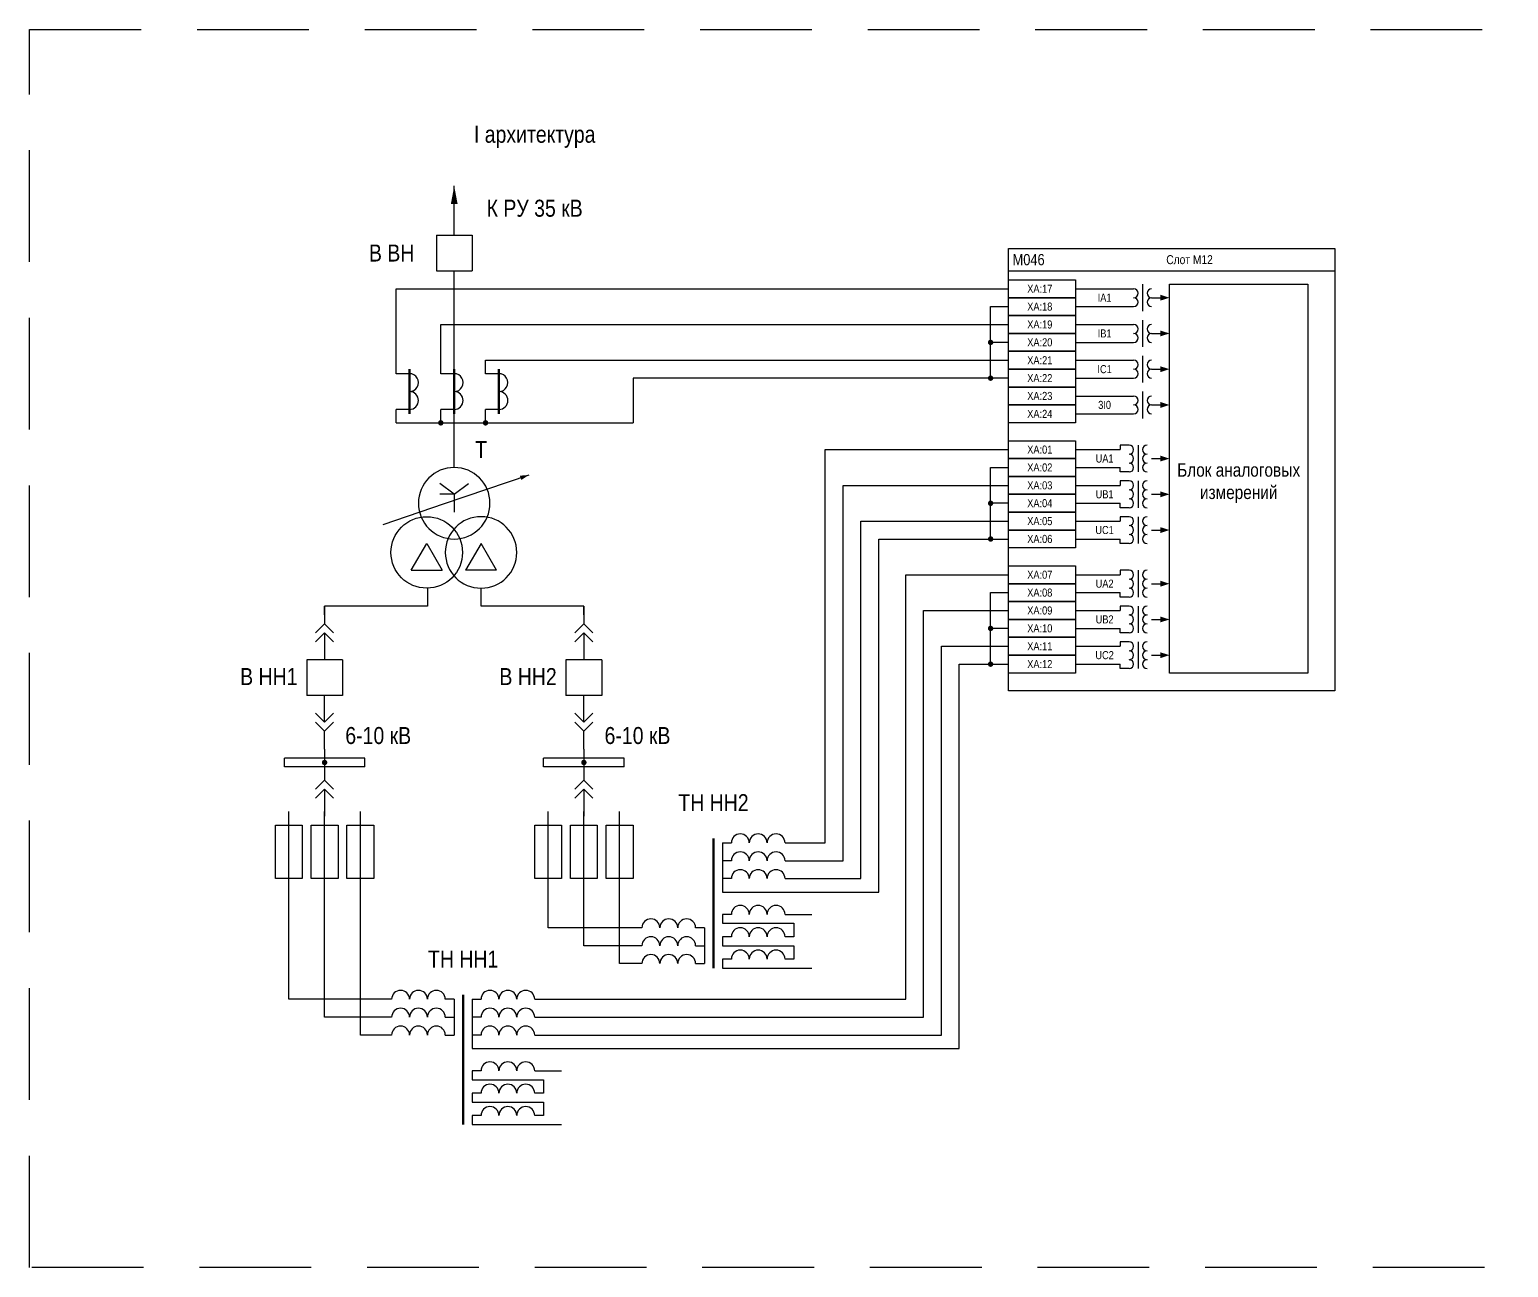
# Model space of a CAD drawing. Header units: millimetres. Extents: x 1657 to 8204, y -558 to 594.
# Drawn here: x 7541 to 7871.8, y 124 to 401 of the extents above; entities that cross this region are included whole.
import ezdxf
from ezdxf.enums import TextEntityAlignment as Align

# ---------------------------------------------------------------- set-up
doc = ezdxf.new("R2010")
doc.units = ezdxf.units.MM
doc.linetypes.add('штриховая2', pattern=[0.375, 0.25, -0.125])
for name, color, linetype, lineweight in [('_ОРЗ_0.3', 7, 'Continuous', 30), ('TEXT', 7, 'Continuous', 25), ('Толстая', 7, 'Continuous', 53), ('Тонкая', 7, 'Continuous', 13)]:
    doc.layers.add(name, color=color, linetype=linetype, lineweight=lineweight)
doc.layers.add('Основная', color=7, linetype='Continuous')
doc.styles.add('1.8_Gost_RD', font='ARIALN.TTF', dxfattribs={"height": 1.8})
doc.styles.add('2.5_Gost_RD', font='ARIALN.TTF', dxfattribs={"height": 2.5})
doc.styles.add('2.5_ISOCPEUR', font='isocpeur.ttf', dxfattribs={"width": 0.9, "height": 2.5})
doc.styles.add('Narrow', font='ARIALN.TTF')
doc.styles.add('Вывод', font='ARIALN.TTF', dxfattribs={"height": 2.5})
doc.styles.add('Компонент', font='ARIALN.TTF', dxfattribs={"height": 3.5})

# ---------------------------------------------------------------- blocks, each defined once
blk = doc.blocks.new('*U195')
at = {"layer": 'Основная', "ltscale": 0.25}
for p, q in [((2, 2), (0, 0)), ((0, 0), (2, -2))]:
    blk.add_line(p, q, dxfattribs=at)
blk = doc.blocks.new('*U210')
at = {"layer": 'Основная', "color": 0}
for p, q in [((0, 6), (0, 2)), ((0, 0), (0, -6))]:
    blk.add_line(p, q, dxfattribs=at)
at = {"ltscale": 0.25, "xscale": -1, "rotation": 90}
for p in [(0, 2), (0, 0)]:
    blk.add_blockref('*U195', p, dxfattribs=at)
at = {"layer": 'Основная'}
for tag, height, style, p in [('ОУ2', 3.5, 'Компонент', (-5, 6)), ('В2', 2.5, 'Вывод', (3, 6)), ('ОУ1', 3.5, 'Компонент', (-5, -6)), ('В1', 2.5, 'Вывод', (3, -6))]:
    blk.add_attdef(tag, text='', height=height, dxfattribs=dict(at, style=style)).set_placement(p, align=Align.MIDDLE_CENTER)
blk = doc.blocks.new('*U209')
at = {"layer": 'Основная'}
for p, q in [((0, 0), (-8, 0)), ((-8, -8), (-8, 0)), ((0, -8), (0, 0)), ((0, -8), (-8, -8))]:
    blk.add_line(p, q, dxfattribs=at)
at = {"layer": 'Основная', "style": '2.5_ISOCPEUR'}
blk.add_attdef('ОУ', text='', height=2.5, dxfattribs=at).set_placement((-15, -3), align=Align.MIDDLE_CENTER)
blk = doc.blocks.new('*U208')
at = {"layer": 'Основная', "color": 0}
for p, q in [((0, 0), (0, 6)), ((0, -6), (0, -2))]:
    blk.add_line(p, q, dxfattribs=at)
at = {"ltscale": 0.25, "rotation": 89.99999999999999}
for p in [(0, 0), (0, -2)]:
    blk.add_blockref('*U195', p, dxfattribs=at)
at = {"layer": 'Основная'}
for tag, height, style, p in [('ОУ1', 3.5, 'Компонент', (-5, 6)), ('В1', 2.5, 'Вывод', (3, 6)), ('ОУ2', 3.5, 'Компонент', (-5, -6)), ('В2', 2.5, 'Вывод', (3, -6))]:
    blk.add_attdef(tag, text='', height=height, dxfattribs=dict(at, style=style)).set_placement(p, align=Align.MIDDLE_CENTER)
blk = doc.blocks.new('*U206')
at = {"layer": 'Основная'}
for p, q in [((0, 0), (-8, 0)), ((-8, -8), (-8, 0)), ((0, -8), (0, 0)), ((0, -8), (-8, -8))]:
    blk.add_line(p, q, dxfattribs=at)
at = {"layer": 'Основная', "style": '2.5_ISOCPEUR'}
blk.add_attdef('ОУ', text='', height=2.5, dxfattribs=at).set_placement((-15, -3), align=Align.MIDDLE_CENTER)
blk = doc.blocks.new('*U207')
at = {"ltscale": 0.25}
for p, q in [((3, 7), (3, 4)), ((0, 4), (3, 4)), ((0, -4), (3, -4)), ((3, -4), (3, -7))]:
    blk.add_line(p, q, dxfattribs=at)
for centre, major_axis, start_param, end_param in [((0, 2), (0, -2), 3.141593, 6.283185), ((0, -2), (-2, 0), 4.712389, 7.853982)]:
    blk.add_ellipse(centre, major_axis=major_axis, ratio=1, start_param=start_param, end_param=end_param, dxfattribs=at)
at = {"layer": 'Основная', "color": 0, "lineweight": 50}
blk.add_line((0, -5), (0, 5), dxfattribs=at)
at = {"layer": 'Основная', "style": '2.5_ISOCPEUR'}
for tag, p in [('В1', (5, 6)), ('ОУ', (-6, 0)), ('В2', (5, -6))]:
    blk.add_attdef(tag, text='', height=2.5, dxfattribs=at).set_placement(p, align=Align.MIDDLE_CENTER)
blk = doc.blocks.new('*U205')
at = {"layer": 'Основная', "color": 0}
for p, q in [((0, 0), (18, 0)), ((0, -2), (0, 0)), ((18, -2), (18, 0)), ((0, -2), (18, -2))]:
    blk.add_line(p, q, dxfattribs=at)
at = {"layer": 'Основная', "style": '2.5_ISOCPEUR'}
blk.add_attdef('ОШ', text='', height=2.5, dxfattribs=at).set_placement((6, 4), align=Align.MIDDLE_CENTER)
blk = doc.blocks.new('*U203')
at = {"ltscale": 0.25}
for p, q in [((3, 7), (3, 4)), ((0, 4), (3, 4)), ((0, -4), (3, -4)), ((3, -4), (3, -7))]:
    blk.add_line(p, q, dxfattribs=at)
for centre, major_axis, start_param, end_param in [((0, 2), (0, -2), 3.141593, 6.283185), ((0, -2), (-2, 0), 4.712389, 7.853982)]:
    blk.add_ellipse(centre, major_axis=major_axis, ratio=1, start_param=start_param, end_param=end_param, dxfattribs=at)
at = {"layer": 'Основная', "color": 0, "lineweight": 50}
blk.add_line((0, -5), (0, 5), dxfattribs=at)
at = {"layer": 'Основная', "style": '2.5_ISOCPEUR'}
for tag, p in [('В1', (5, 6)), ('ОУ', (-6, 0)), ('В2', (5, -6))]:
    blk.add_attdef(tag, text='', height=2.5, dxfattribs=at).set_placement(p, align=Align.MIDDLE_CENTER)
blk = doc.blocks.new('*U204')
at = {"ltscale": 0.25}
for p, q in [((3, 7), (3, 4)), ((0, 4), (3, 4)), ((0, -4), (3, -4)), ((3, -4), (3, -7))]:
    blk.add_line(p, q, dxfattribs=at)
for centre, major_axis, start_param, end_param in [((0, 2), (0, -2), 3.141593, 6.283185), ((0, -2), (-2, 0), 4.712389, 7.853982)]:
    blk.add_ellipse(centre, major_axis=major_axis, ratio=1, start_param=start_param, end_param=end_param, dxfattribs=at)
at = {"layer": 'Основная', "color": 0, "lineweight": 50}
blk.add_line((0, -5), (0, 5), dxfattribs=at)
at = {"layer": 'Основная', "style": '2.5_ISOCPEUR'}
for tag, p in [('В1', (5, 6)), ('ОУ', (-6, 0)), ('В2', (5, -6))]:
    blk.add_attdef(tag, text='', height=2.5, dxfattribs=at).set_placement(p, align=Align.MIDDLE_CENTER)
blk = doc.blocks.new('*U202')
at = {"ltscale": 0.25}
for p, q in [((0, 0), (-20, 0)), ((14.44, 0), (0, 0))]:
    blk.add_line(p, q, dxfattribs=at)
blk.add_lwpolyline([(-18, 0, 1, 0, 0), (-20, 0, 0, 0, 0)], format="xyseb", dxfattribs=at)
at = {"layer": 'Основная', "style": '2.5_ISOCPEUR'}
blk.add_attdef('ОС', text='', height=2.5, dxfattribs=at).set_placement((3, 2), align=Align.MIDDLE_CENTER)
blk = doc.blocks.new('*U193')
at = {"ltscale": 0.25}
for q in [(-3.2, 4.4), (3.2, 4.4), (0, -2), (3.21, 2)]:
    blk.add_line((0, 2), q, dxfattribs=at)
blk.add_circle((0, 0), 8, dxfattribs=at)
at = {"layer": 'Основная', "style": 'Компонент'}
blk.add_attdef('ОУ', text='', height=3.5, dxfattribs=at).set_placement((-17, 0), align=Align.MIDDLE_CENTER)
blk = doc.blocks.new('*U194')
at = {"ltscale": 0.25}
for p, q in [((-3.46, -4), (0, 2)), ((0, 2), (3.46, -4)), ((-3.46, -4), (3.46, -4))]:
    blk.add_line(p, q, dxfattribs=at)
blk.add_circle((0, 0), 8, dxfattribs=at)
at = {"layer": 'Основная', "style": 'Компонент'}
blk.add_attdef('ОУ', text='', height=3.5, dxfattribs=at).set_placement((17, 0), align=Align.MIDDLE_CENTER)
blk = doc.blocks.new('*U201')
at = {"layer": 'Основная', "color": 0}
for p, q in [((0, 6), (0, 2)), ((0, 0), (0, -6))]:
    blk.add_line(p, q, dxfattribs=at)
at = {"ltscale": 0.25, "xscale": -1, "rotation": 90}
for p in [(0, 2), (0, 0)]:
    blk.add_blockref('*U195', p, dxfattribs=at)
at = {"layer": 'Основная'}
for tag, height, style, p in [('ОУ2', 3.5, 'Компонент', (-5, 6)), ('В2', 2.5, 'Вывод', (3, 6)), ('ОУ1', 3.5, 'Компонент', (-5, -6)), ('В1', 2.5, 'Вывод', (3, -6))]:
    blk.add_attdef(tag, text='', height=height, dxfattribs=dict(at, style=style)).set_placement(p, align=Align.MIDDLE_CENTER)
blk = doc.blocks.new('*U199')
at = {"layer": 'Основная'}
for p, q in [((0, 0), (-8, 0)), ((-8, -8), (-8, 0)), ((0, -8), (0, 0)), ((0, -8), (-8, -8))]:
    blk.add_line(p, q, dxfattribs=at)
at = {"layer": 'Основная', "style": '2.5_ISOCPEUR'}
blk.add_attdef('ОУ', text='', height=2.5, dxfattribs=at).set_placement((-15, -3), align=Align.MIDDLE_CENTER)
blk = doc.blocks.new('*U200')
at = {"layer": 'Основная', "color": 0}
for p, q in [((0, 0), (0, 6)), ((0, -6), (0, -2))]:
    blk.add_line(p, q, dxfattribs=at)
at = {"ltscale": 0.25, "rotation": 89.99999999999999}
for p in [(0, 0), (0, -2)]:
    blk.add_blockref('*U195', p, dxfattribs=at)
at = {"layer": 'Основная'}
for tag, height, style, p in [('ОУ1', 3.5, 'Компонент', (-5, 6)), ('В1', 2.5, 'Вывод', (3, 6)), ('ОУ2', 3.5, 'Компонент', (-5, -6)), ('В2', 2.5, 'Вывод', (3, -6))]:
    blk.add_attdef(tag, text='', height=height, dxfattribs=dict(at, style=style)).set_placement(p, align=Align.MIDDLE_CENTER)
blk = doc.blocks.new('*U198')
at = {"layer": 'Основная', "color": 0}
for p, q in [((0, 0), (18, 0)), ((0, -2), (0, 0)), ((18, -2), (18, 0)), ((0, -2), (18, -2))]:
    blk.add_line(p, q, dxfattribs=at)
at = {"layer": 'Основная', "style": '2.5_ISOCPEUR'}
blk.add_attdef('ОШ', text='', height=2.5, dxfattribs=at).set_placement((6, 4), align=Align.MIDDLE_CENTER)
blk = doc.blocks.new('*U111')
at = {"ltscale": 0.25}
blk.add_line((0, 0), (3, 0), dxfattribs=at)
blk.add_lwpolyline([(2, 0, 1.3, 0, 0), (4, 0, 0, 0, 0)], format="xyseb", dxfattribs=at)
blk = doc.blocks.new('*U197')
at = {"ltscale": 0.35}
for centre in [(-4, 0), (0, 0), (4, 0)]:
    blk.add_arc(centre, 2, 0, 180, dxfattribs=at)
for tag, height, style, p in [('ОУ', 3.5, 'Компонент', (0, 8)), ('В1', 2.5, 'Вывод', (-6, -2)), ('В2', 2.5, 'Вывод', (6, -2))]:
    blk.add_attdef(tag, text='', height=height, dxfattribs=dict(at, style=style)).set_placement(p, align=Align.MIDDLE_CENTER)
blk = doc.blocks.new('*U243')
at = {"ltscale": 0.35}
for centre in [(-4, 0), (0, 0), (4, 0)]:
    blk.add_arc(centre, 2, 0, 180, dxfattribs=at)
for tag, height, style, p in [('ОУ', 3.5, 'Компонент', (0, 8)), ('В1', 2.5, 'Вывод', (-6, -2)), ('В2', 2.5, 'Вывод', (6, -2))]:
    blk.add_attdef(tag, text='', height=height, dxfattribs=dict(at, style=style)).set_placement(p, align=Align.MIDDLE_CENTER)
blk = doc.blocks.new('*U244')
at = {"ltscale": 0.35}
for centre in [(-4, 0), (0, 0), (4, 0)]:
    blk.add_arc(centre, 2, 0, 180, dxfattribs=at)
for tag, height, style, p in [('ОУ', 3.5, 'Компонент', (0, 8)), ('В1', 2.5, 'Вывод', (-6, -2)), ('В2', 2.5, 'Вывод', (6, -2))]:
    blk.add_attdef(tag, text='', height=height, dxfattribs=dict(at, style=style)).set_placement(p, align=Align.MIDDLE_CENTER)
blk = doc.blocks.new('*U245')
at = {"ltscale": 0.35}
for centre in [(-4, 0), (0, 0), (4, 0)]:
    blk.add_arc(centre, 2, 0, 180, dxfattribs=at)
for tag, height, style, p in [('ОУ', 3.5, 'Компонент', (0, 8)), ('В1', 2.5, 'Вывод', (-6, -2)), ('В2', 2.5, 'Вывод', (6, -2))]:
    blk.add_attdef(tag, text='', height=height, dxfattribs=dict(at, style=style)).set_placement(p, align=Align.MIDDLE_CENTER)
blk = doc.blocks.new('*U246')
at = {"ltscale": 0.35}
for centre in [(-4, 0), (0, 0), (4, 0)]:
    blk.add_arc(centre, 2, 0, 180, dxfattribs=at)
for tag, height, style, p in [('ОУ', 3.5, 'Компонент', (0, 8)), ('В1', 2.5, 'Вывод', (-6, -2)), ('В2', 2.5, 'Вывод', (6, -2))]:
    blk.add_attdef(tag, text='', height=height, dxfattribs=dict(at, style=style)).set_placement(p, align=Align.MIDDLE_CENTER)
blk = doc.blocks.new('*U247')
at = {"ltscale": 0.35}
for centre in [(-4, 0), (0, 0), (4, 0)]:
    blk.add_arc(centre, 2, 0, 180, dxfattribs=at)
for tag, height, style, p in [('ОУ', 3.5, 'Компонент', (0, 8)), ('В1', 2.5, 'Вывод', (-6, -2)), ('В2', 2.5, 'Вывод', (6, -2))]:
    blk.add_attdef(tag, text='', height=height, dxfattribs=dict(at, style=style)).set_placement(p, align=Align.MIDDLE_CENTER)
blk = doc.blocks.new('*U239')
at = {"ltscale": 0.35}
for centre in [(-4, 0), (0, 0), (4, 0)]:
    blk.add_arc(centre, 2, 0, 180, dxfattribs=at)
for tag, height, style, p in [('ОУ', 3.5, 'Компонент', (0, 8)), ('В1', 2.5, 'Вывод', (-6, -2)), ('В2', 2.5, 'Вывод', (6, -2))]:
    blk.add_attdef(tag, text='', height=height, dxfattribs=dict(at, style=style)).set_placement(p, align=Align.MIDDLE_CENTER)
blk = doc.blocks.new('*U240')
at = {"ltscale": 0.35}
for centre in [(-4, 0), (0, 0), (4, 0)]:
    blk.add_arc(centre, 2, 0, 180, dxfattribs=at)
for tag, height, style, p in [('ОУ', 3.5, 'Компонент', (0, 8)), ('В1', 2.5, 'Вывод', (-6, -2)), ('В2', 2.5, 'Вывод', (6, -2))]:
    blk.add_attdef(tag, text='', height=height, dxfattribs=dict(at, style=style)).set_placement(p, align=Align.MIDDLE_CENTER)
blk = doc.blocks.new('*U241')
at = {"ltscale": 0.35}
for centre in [(-4, 0), (0, 0), (4, 0)]:
    blk.add_arc(centre, 2, 0, 180, dxfattribs=at)
for tag, height, style, p in [('ОУ', 3.5, 'Компонент', (0, 8)), ('В1', 2.5, 'Вывод', (-6, -2)), ('В2', 2.5, 'Вывод', (6, -2))]:
    blk.add_attdef(tag, text='', height=height, dxfattribs=dict(at, style=style)).set_placement(p, align=Align.MIDDLE_CENTER)
blk = doc.blocks.new('*U242')
at = {"layer": 'Основная', "color": 0}
for p, q in [((0, 0), (0, 6)), ((0, -6), (0, -2))]:
    blk.add_line(p, q, dxfattribs=at)
at = {"ltscale": 0.25, "rotation": 89.99999999999999}
for p in [(0, 0), (0, -2)]:
    blk.add_blockref('*U195', p, dxfattribs=at)
at = {"layer": 'Основная'}
for tag, height, style, p in [('ОУ1', 3.5, 'Компонент', (-5, 6)), ('В1', 2.5, 'Вывод', (3, 6)), ('ОУ2', 3.5, 'Компонент', (-5, -6)), ('В2', 2.5, 'Вывод', (3, -6))]:
    blk.add_attdef(tag, text='', height=height, dxfattribs=dict(at, style=style)).set_placement(p, align=Align.MIDDLE_CENTER)
blk = doc.blocks.new('*U233')
at = {"ltscale": 0.35}
for centre in [(-4, 0), (0, 0), (4, 0)]:
    blk.add_arc(centre, 2, 0, 180, dxfattribs=at)
for tag, height, style, p in [('ОУ', 3.5, 'Компонент', (0, 8)), ('В1', 2.5, 'Вывод', (-6, -2)), ('В2', 2.5, 'Вывод', (6, -2))]:
    blk.add_attdef(tag, text='', height=height, dxfattribs=dict(at, style=style)).set_placement(p, align=Align.MIDDLE_CENTER)
blk = doc.blocks.new('*U234')
at = {"ltscale": 0.35}
for centre in [(-4, 0), (0, 0), (4, 0)]:
    blk.add_arc(centre, 2, 0, 180, dxfattribs=at)
for tag, height, style, p in [('ОУ', 3.5, 'Компонент', (0, 8)), ('В1', 2.5, 'Вывод', (-6, -2)), ('В2', 2.5, 'Вывод', (6, -2))]:
    blk.add_attdef(tag, text='', height=height, dxfattribs=dict(at, style=style)).set_placement(p, align=Align.MIDDLE_CENTER)
blk = doc.blocks.new('*U235')
at = {"ltscale": 0.35}
for centre in [(-4, 0), (0, 0), (4, 0)]:
    blk.add_arc(centre, 2, 0, 180, dxfattribs=at)
for tag, height, style, p in [('ОУ', 3.5, 'Компонент', (0, 8)), ('В1', 2.5, 'Вывод', (-6, -2)), ('В2', 2.5, 'Вывод', (6, -2))]:
    blk.add_attdef(tag, text='', height=height, dxfattribs=dict(at, style=style)).set_placement(p, align=Align.MIDDLE_CENTER)
blk = doc.blocks.new('*U236')
at = {"ltscale": 0.35}
for centre in [(-4, 0), (0, 0), (4, 0)]:
    blk.add_arc(centre, 2, 0, 180, dxfattribs=at)
for tag, height, style, p in [('ОУ', 3.5, 'Компонент', (0, 8)), ('В1', 2.5, 'Вывод', (-6, -2)), ('В2', 2.5, 'Вывод', (6, -2))]:
    blk.add_attdef(tag, text='', height=height, dxfattribs=dict(at, style=style)).set_placement(p, align=Align.MIDDLE_CENTER)
blk = doc.blocks.new('*U237')
at = {"ltscale": 0.35}
for centre in [(-4, 0), (0, 0), (4, 0)]:
    blk.add_arc(centre, 2, 0, 180, dxfattribs=at)
for tag, height, style, p in [('ОУ', 3.5, 'Компонент', (0, 8)), ('В1', 2.5, 'Вывод', (-6, -2)), ('В2', 2.5, 'Вывод', (6, -2))]:
    blk.add_attdef(tag, text='', height=height, dxfattribs=dict(at, style=style)).set_placement(p, align=Align.MIDDLE_CENTER)
blk = doc.blocks.new('*U238')
at = {"ltscale": 0.35}
for centre in [(-4, 0), (0, 0), (4, 0)]:
    blk.add_arc(centre, 2, 0, 180, dxfattribs=at)
for tag, height, style, p in [('ОУ', 3.5, 'Компонент', (0, 8)), ('В1', 2.5, 'Вывод', (-6, -2)), ('В2', 2.5, 'Вывод', (6, -2))]:
    blk.add_attdef(tag, text='', height=height, dxfattribs=dict(at, style=style)).set_placement(p, align=Align.MIDDLE_CENTER)
blk = doc.blocks.new('*U229')
at = {"ltscale": 0.35}
for centre in [(-4, 0), (0, 0), (4, 0)]:
    blk.add_arc(centre, 2, 0, 180, dxfattribs=at)
for tag, height, style, p in [('ОУ', 3.5, 'Компонент', (0, 8)), ('В1', 2.5, 'Вывод', (-6, -2)), ('В2', 2.5, 'Вывод', (6, -2))]:
    blk.add_attdef(tag, text='', height=height, dxfattribs=dict(at, style=style)).set_placement(p, align=Align.MIDDLE_CENTER)
blk = doc.blocks.new('*U230')
at = {"ltscale": 0.35}
for centre in [(-4, 0), (0, 0), (4, 0)]:
    blk.add_arc(centre, 2, 0, 180, dxfattribs=at)
for tag, height, style, p in [('ОУ', 3.5, 'Компонент', (0, 8)), ('В1', 2.5, 'Вывод', (-6, -2)), ('В2', 2.5, 'Вывод', (6, -2))]:
    blk.add_attdef(tag, text='', height=height, dxfattribs=dict(at, style=style)).set_placement(p, align=Align.MIDDLE_CENTER)
blk = doc.blocks.new('*U231')
at = {"ltscale": 0.35}
for centre in [(-4, 0), (0, 0), (4, 0)]:
    blk.add_arc(centre, 2, 0, 180, dxfattribs=at)
for tag, height, style, p in [('ОУ', 3.5, 'Компонент', (0, 8)), ('В1', 2.5, 'Вывод', (-6, -2)), ('В2', 2.5, 'Вывод', (6, -2))]:
    blk.add_attdef(tag, text='', height=height, dxfattribs=dict(at, style=style)).set_placement(p, align=Align.MIDDLE_CENTER)
blk = doc.blocks.new('*U232')
at = {"layer": 'Основная', "color": 0}
for p, q in [((0, 0), (0, 6)), ((0, -6), (0, -2))]:
    blk.add_line(p, q, dxfattribs=at)
at = {"ltscale": 0.25, "rotation": 89.99999999999999}
for p in [(0, 0), (0, -2)]:
    blk.add_blockref('*U195', p, dxfattribs=at)
at = {"layer": 'Основная'}
for tag, height, style, p in [('ОУ1', 3.5, 'Компонент', (-5, 6)), ('В1', 2.5, 'Вывод', (3, 6)), ('ОУ2', 3.5, 'Компонент', (-5, -6)), ('В2', 2.5, 'Вывод', (3, -6))]:
    blk.add_attdef(tag, text='', height=height, dxfattribs=dict(at, style=style)).set_placement(p, align=Align.MIDDLE_CENTER)

msp = doc.modelspace()

# ---------------------------------------------------------------- linework, layer by layer
for p, q in [((7636, 355), (7636, 366)), ((7643, 327), (7760, 327))]:
    msp.add_line(p, q)
at = {"ltscale": 100}
for p, q in [((7623, 327), (7623, 343)), ((7623, 343), (7760, 343)), ((7775, 343), (7788, 343)), ((7790, 344), (7790, 338)), ((7756, 323), (7756, 339)), ((7756, 339), (7760, 339)), ((7775, 339), (7788, 339)), ((7633, 327), (7633, 335)), ((7633, 335), (7760, 335)), ((7775, 335), (7788, 335)), ((7790, 336), (7790, 330)), ((7760, 331), (7756, 331)), ((7775, 331), (7788, 331)), ((7790, 328), (7790, 322)), ((7775, 327), (7788, 327)), ((7760, 323), (7676, 323)), ((7676, 323), (7676, 313)), ((7775, 323), (7788, 323)), ((7775, 319), (7788, 319)), ((7790, 320), (7790, 314)), ((7775, 315), (7788, 315)), ((7623, 313), (7643, 313)), ((7643, 313), (7676, 313)), ((7787, 308), (7785, 308)), ((7785, 308), (7785, 307)), ((7789, 308), (7789, 302)), ((7775, 307), (7785, 307)), ((7756, 287), (7756, 303)), ((7756, 303), (7760, 303)), ((7775, 303), (7785, 303)), ((7785, 302), (7785, 303)), ((7787, 302), (7785, 302)), ((7775, 299), (7785, 299)), ((7787, 300), (7785, 300)), ((7785, 300), (7785, 299)), ((7789, 300), (7789, 294)), ((7760, 295), (7756, 295)), ((7775, 295), (7785, 295)), ((7785, 294), (7785, 295)), ((7787, 294), (7785, 294)), ((7787, 292), (7785, 292)), ((7785, 292), (7785, 291)), ((7789, 292), (7789, 286)), ((7775, 291), (7785, 291)), ((7775, 287), (7785, 287)), ((7785, 286), (7785, 287)), ((7787, 286), (7785, 286)), ((7775, 279), (7785, 279)), ((7787, 280), (7785, 280)), ((7785, 280), (7785, 279)), ((7789, 280), (7789, 274)), ((7756, 259), (7756, 275)), ((7756, 275), (7760, 275)), ((7775, 275), (7785, 275)), ((7785, 274), (7785, 275)), ((7787, 274), (7785, 274)), ((7787, 272), (7785, 272)), ((7785, 272), (7785, 271)), ((7789, 272), (7789, 266)), ((7775, 271), (7785, 271)), ((7760, 267), (7756, 267)), ((7775, 267), (7785, 267)), ((7785, 266), (7785, 267)), ((7787, 266), (7785, 266)), ((7775, 263), (7785, 263)), ((7787, 264), (7785, 264)), ((7785, 264), (7785, 263)), ((7789, 264), (7789, 258)), ((7775, 259), (7785, 259)), ((7785, 258), (7785, 259)), ((7787, 258), (7785, 258)), ((7696, 219), (7698, 219)), ((7698, 215), (7696, 215)), ((7698, 211), (7696, 211)), ((7698, 203), (7696, 203)), ((7696, 203), (7696, 201)), ((7710, 203), (7716, 203)), ((7692, 200), (7690, 200)), ((7692, 200), (7692, 192)), ((7696, 201), (7712, 201)), ((7712, 201), (7712, 198)), ((7690, 196), (7692, 196)), ((7697, 198), (7696, 198)), ((7696, 198), (7696, 196)), ((7696, 196), (7712, 196)), ((7698, 198), (7697, 198)), ((7712, 198), (7710, 198)), ((7712, 196), (7712, 193)), ((7690, 192), (7692, 192)), ((7698, 193), (7696, 193)), ((7696, 193), (7696, 191)), ((7712, 193), (7710, 193)), ((7636, 184), (7634, 184)), ((7636, 184), (7636, 176)), ((7640, 184), (7642, 184)), ((7634, 180), (7636, 180)), ((7642, 180), (7640, 180)), ((7634, 176), (7636, 176)), ((7642, 176), (7640, 176)), ((7642, 168), (7640, 168)), ((7640, 168), (7640, 166)), ((7640, 166), (7656, 166)), ((7654, 168), (7660, 168)), ((7656, 166), (7656, 163)), ((7641, 163), (7640, 163)), ((7640, 163), (7640, 161)), ((7642, 163), (7641, 163)), ((7656, 163), (7654, 163)), ((7640, 161), (7656, 161)), ((7656, 161), (7656, 158)), ((7642, 158), (7640, 158)), ((7640, 158), (7640, 156)), ((7656, 158), (7654, 158))]:
    msp.add_line(p, q, dxfattribs=at)
at = {"linetype": 'штриховая2', "ltscale": 100}
msp.add_lwpolyline([(7541, 401), (8204, 401), (8204, 124), (7541, 124)], close=True, dxfattribs=at)
for points in [[(7636, 303), (7636, 347)], [(7607, 270), (7607, 272)], [(7665, 270), (7665, 272)], [(7607, 240), (7607, 237)], [(7665, 240), (7665, 237)], [(7599, 191), (7599, 226)], [(7607, 191), (7607, 226)], [(7615, 191), (7615, 226)], [(7657, 207), (7657, 226)], [(7665, 207), (7665, 226)], [(7673, 207), (7673, 226)]]:
    msp.add_lwpolyline(points)
at = {"ltscale": 100}
for points in [[(7760, 347), (7833, 347)], [(7710, 219), (7719, 219), (7719, 307), (7760, 307)], [(7710, 215), (7723, 215), (7723, 299), (7760, 299)], [(7710, 211), (7727, 211), (7727, 291), (7760, 291)], [(7696, 219), (7696, 208), (7731, 208), (7731, 287), (7760, 287)], [(7654, 184), (7737, 184), (7737, 279), (7760, 279)], [(7630, 276), (7630, 272), (7607, 272)], [(7665, 272), (7642, 272), (7642, 276)], [(7654, 180), (7741, 180), (7741, 271), (7760, 271)], [(7654, 176), (7745, 176), (7745, 263), (7760, 263)], [(7640, 184), (7640, 173), (7749, 173), (7749, 259), (7760, 259)], [(7678, 196), (7665, 196), (7665, 209)], [(7678, 192), (7673, 192), (7673, 209)], [(7622, 180), (7607, 180), (7607, 206)], [(7622, 176), (7615, 176), (7615, 206)], [(7678, 200), (7657, 200), (7657, 207)], [(7622, 184), (7599, 184), (7599, 191)], [(7696, 191), (7716, 191)], [(7640, 156), (7660, 156)]]:
    msp.add_lwpolyline(points, dxfattribs=at)
for points in [[(7760, 345), (7775, 345), (7775, 341), (7760, 341)], [(7760, 341), (7775, 341), (7775, 337), (7760, 337)], [(7796, 344), (7827, 344), (7827, 257), (7796, 257)], [(7760, 337), (7775, 337), (7775, 333), (7760, 333)], [(7760, 333), (7775, 333), (7775, 329), (7760, 329)], [(7760, 329), (7775, 329), (7775, 325), (7760, 325)], [(7760, 325), (7775, 325), (7775, 321), (7760, 321)], [(7760, 321), (7775, 321), (7775, 317), (7760, 317)], [(7760, 317), (7775, 317), (7775, 313), (7760, 313)], [(7760, 309), (7775, 309), (7775, 305), (7760, 305)], [(7760, 305), (7775, 305), (7775, 301), (7760, 301)], [(7760, 301), (7775, 301), (7775, 297), (7760, 297)], [(7760, 297), (7775, 297), (7775, 293), (7760, 293)], [(7760, 293), (7775, 293), (7775, 289), (7760, 289)], [(7760, 289), (7775, 289), (7775, 285), (7760, 285)], [(7760, 281), (7775, 281), (7775, 277), (7760, 277)], [(7760, 277), (7775, 277), (7775, 273), (7760, 273)], [(7760, 273), (7775, 273), (7775, 269), (7760, 269)], [(7760, 269), (7775, 269), (7775, 265), (7760, 265)], [(7760, 265), (7775, 265), (7775, 261), (7760, 261)], [(7760, 261), (7775, 261), (7775, 257), (7760, 257)]]:
    msp.add_lwpolyline(points, close=True, dxfattribs=at)
at = {"ltscale": 0.25, "const_width": 0.6}
for points in [[(7755.7, 331, -1), (7756.3, 331, -1)], [(7755.7, 330.99, 1), (7756.3, 330.99, 1)], [(7755.7, 323, -1), (7756.3, 323, -1)], [(7755.7, 322.99, 1), (7756.3, 322.99, 1)], [(7632.7, 313, -1), (7633.3, 313, -1)], [(7632.7, 312.99, 1), (7633.3, 312.99, 1)], [(7642.7, 313, -1), (7643.3, 313, -1)], [(7642.7, 312.99, 1), (7643.3, 312.99, 1)], [(7755.7, 295, -1), (7756.3, 295, -1)], [(7755.7, 294.99, 1), (7756.3, 294.99, 1)], [(7755.7, 287, -1), (7756.3, 287, -1)], [(7755.7, 286.99, 1), (7756.3, 286.99, 1)], [(7755.7, 267, -1), (7756.3, 267, -1)], [(7755.7, 266.99, 1), (7756.3, 266.99, 1)], [(7755.7, 259, -1), (7756.3, 259, -1)], [(7755.7, 258.99, 1), (7756.3, 258.99, 1)], [(7606.7, 237, -1), (7607.3, 237, -1)], [(7606.7, 236.99, 1), (7607.3, 236.99, 1)], [(7664.7, 237, -1), (7665.3, 237, -1)], [(7664.7, 236.99, 1), (7665.3, 236.99, 1)]]:
    msp.add_lwpolyline(points, format="xyb", close=True, dxfattribs=at)
for points in [[(7596, 223), (7602, 223), (7602, 211), (7596, 211)], [(7604, 223), (7610, 223), (7610, 211), (7604, 211)], [(7612, 223), (7618, 223), (7618, 211), (7612, 211)], [(7654, 223), (7660, 223), (7660, 211), (7654, 211)], [(7662, 223), (7668, 223), (7668, 211), (7662, 211)], [(7670, 223), (7676, 223), (7676, 211), (7670, 211)]]:
    msp.add_lwpolyline(points, close=True)
at = {"ltscale": 100}
for centre, start, end in [((7788, 342), 270, 90), ((7788, 340), 270, 90), ((7792, 342), 90, 270), ((7792, 340), 90, 270), ((7788, 334), 270, 90), ((7792, 334), 90, 270), ((7788, 332), 270, 90), ((7792, 332), 90, 270), ((7788, 326), 270, 90), ((7788, 324), 270, 90), ((7792, 326), 90, 270), ((7792, 324), 90, 270), ((7788, 318), 270, 90), ((7792, 318), 90, 270), ((7788, 316), 270, 90), ((7792, 316), 90, 270), ((7787, 307), 270, 90), ((7791, 307), 90, 270), ((7787, 305), 270, 90), ((7791, 305), 90, 270), ((7787, 303), 270, 90), ((7791, 303), 90, 270), ((7787, 299), 270, 90), ((7787, 297), 270, 90), ((7791, 299), 90, 270), ((7791, 297), 90, 270), ((7787, 295), 270, 90), ((7791, 295), 90, 270), ((7787, 291), 270, 90), ((7791, 291), 90, 270), ((7787, 289), 270, 90), ((7787, 287), 270, 90), ((7791, 289), 90, 270), ((7791, 287), 90, 270), ((7787, 279), 270, 90), ((7787, 277), 270, 90), ((7791, 279), 90, 270), ((7791, 277), 90, 270), ((7787, 275), 270, 90), ((7791, 275), 90, 270), ((7787, 271), 270, 90), ((7791, 271), 90, 270), ((7787, 269), 270, 90), ((7787, 267), 270, 90), ((7791, 269), 90, 270), ((7791, 267), 90, 270), ((7787, 263), 270, 90), ((7787, 261), 270, 90), ((7791, 263), 90, 270), ((7791, 261), 90, 270), ((7787, 259), 270, 90), ((7791, 259), 90, 270)]:
    msp.add_arc(centre, 1, start, end, dxfattribs=at)
at = {"layer": '_ОРЗ_0.3', "ltscale": 100}
msp.add_lwpolyline([(7760, 352), (7833, 352), (7833, 253), (7760, 253)], close=True, dxfattribs=at)
at = {"layer": 'Толстая', "ltscale": 100}
for p, q in [((7694, 220), (7694, 191)), ((7638, 185), (7638, 156))]:
    msp.add_line(p, q, dxfattribs=at)
at = {"layer": 'Тонкая', "ltscale": 0.3}
msp.add_lwpolyline([(7636, 366, 0, 1.5, 0), (7636, 362, 0, 0, 0)], format="xyseb", dxfattribs=at)

# ---------------------------------------------------------------- block references
at = {"ltscale": 0.35, "rotation": 180}
msp.add_blockref('*U206', (7632, 347), dxfattribs=at)
at = {"ltscale": 0.35}
for name, p in [('*U111', (7792, 341)), ('*U111', (7792, 333)), ('*U111', (7792, 325)), ('*U111', (7792, 317)), ('*U111', (7792, 305)), ('*U111', (7792, 297)), ('*U194', (7629.85, 284)), ('*U111', (7792, 289)), ('*U111', (7792, 277)), ('*U111', (7792, 269)), ('*U111', (7792, 261)), ('*U233', (7704, 219)), ('*U234', (7704, 215)), ('*U235', (7704, 211)), ('*U236', (7684, 200)), ('*U229', (7704, 203)), ('*U230', (7704, 198)), ('*U237', (7684, 196)), ('*U238', (7684, 192)), ('*U231', (7704, 193)), ('*U245', (7628, 184)), ('*U197', (7648, 184)), ('*U246', (7628, 180)), ('*U243', (7648, 180)), ('*U247', (7628, 176)), ('*U244', (7648, 176)), ('*U239', (7648, 168)), ('*U240', (7648, 163)), ('*U241', (7648, 158))]:
    msp.add_blockref(name, p, dxfattribs=at)
at = {"ltscale": 0.25}
for name, p, rotation in [('*U203', (7626, 320), 180), ('*U207', (7636, 320), 180), ('*U204', (7646, 320), 180), ('*U202', (7633.8, 294.91), 198.7392877131279)]:
    msp.add_blockref(name, p, dxfattribs=dict(at, rotation=rotation))
at = {"ltscale": 0.35, "xscale": -1}
for name, p in [('*U193', (7636, 295)), ('*U194', (7642, 284))]:
    msp.add_blockref(name, p, dxfattribs=at)
at = {"ltscale": 0.25, "xscale": -1, "rotation": 180}
for name, p in [('*U200', (7607, 266)), ('*U208', (7665, 266)), ('*U199', (7611, 252)), ('*U209', (7669, 252)), ('*U201', (7607, 246)), ('*U210', (7665, 246)), ('*U242', (7607, 231)), ('*U232', (7665, 231))]:
    msp.add_blockref(name, p, dxfattribs=at)
at = {"ltscale": 0.25, "xscale": -1}
for name, p in [('*U198', (7616, 237.99)), ('*U205', (7674, 237.99))]:
    msp.add_blockref(name, p, dxfattribs=at)

# ---------------------------------------------------------------- texts
at = {"char_height": 3.8, "width": 53.3807, "attachment_point": 5, "style": 'Narrow'}
for s, insert in [('\\pxi-3,l3,t3;I архитектура', (7654, 377)), ('\\pxi-3,l3,t3;К РУ 35 кВ', (7654, 361)), ('\\pxi-3,l3,t3;В ВН', (7622, 351)), ('\\pxi-3,l3,t3;Т', (7642, 307)), ('\\pxi-3,l3,t3;В НН1', (7594.52, 256.22)), ('\\pxi-3,l3,t3;В НН2', (7652.52, 256.22)), ('\\pxi-3,l3,t3;6-10 кВ', (7619, 243)), ('\\pxi-3,l3,t3;6-10 кВ', (7677, 243)), ('\\pxi-3,l3,t3;ТН НН2', (7694, 228)), ('\\pxi-3,l3,t3;ТН НН1', (7638, 193))]:
    msp.add_mtext(s, dxfattribs=dict(at, insert=insert))
at = {"ltscale": 100, "attachment_point": 5}
for s, insert, char_height, width, style in [('М046', (7764.5, 349.5), 2.5, 11, '2.5_Gost_RD'), ('Слот М12', (7800.5, 349.5), 2, 81, '1.8_Gost_RD'), ('XA:17', (7767, 343), 1.8, 10, '1.8_Gost_RD'), ('IA1', (7781.5, 341), 1.8, 15, '1.8_Gost_RD'), ('XA:18', (7767, 339), 1.8, 10, '1.8_Gost_RD'), ('XA:19', (7767, 335), 1.8, 10, '1.8_Gost_RD'), ('XA:20', (7767, 331), 1.8, 10, '1.8_Gost_RD'), ('IВ1', (7781.5, 333), 1.8, 15, '1.8_Gost_RD'), ('XA:21', (7767, 327), 1.8, 10, '1.8_Gost_RD'), ('IC1', (7781.5, 325), 1.8, 15, '1.8_Gost_RD'), ('XA:22', (7767, 323), 1.8, 10, '1.8_Gost_RD'), ('XA:23', (7767, 319), 1.8, 10, '1.8_Gost_RD'), ('3I0', (7781.5, 317), 1.8, 15, '1.8_Gost_RD'), ('XA:24', (7767, 315), 1.8, 10, '1.8_Gost_RD'), ('XA:01', (7767, 307), 1.8, 10, '1.8_Gost_RD'), ('UA1', (7781.5, 305), 1.8, 15, '1.8_Gost_RD'), ('XA:02', (7767, 303), 1.8, 10, '1.8_Gost_RD'), ('XA:03', (7767, 299), 1.8, 10, '1.8_Gost_RD'), ('UB1', (7781.5, 297), 1.8, 15, '1.8_Gost_RD'), ('XA:04', (7767, 295), 1.8, 10, '1.8_Gost_RD'), ('XA:05', (7767, 291), 1.8, 10, '1.8_Gost_RD'), ('XA:06', (7767, 287), 1.8, 10, '1.8_Gost_RD'), ('UC1', (7781.5, 289), 1.8, 15, '1.8_Gost_RD'), ('XA:07', (7767, 279), 1.8, 10, '1.8_Gost_RD'), ('UA2', (7781.5, 277), 1.8, 15, '1.8_Gost_RD'), ('XA:08', (7767, 275), 1.8, 10, '1.8_Gost_RD'), ('XA:09', (7767, 271), 1.8, 10, '1.8_Gost_RD'), ('UB2', (7781.5, 269), 1.8, 15, '1.8_Gost_RD'), ('XA:10', (7767, 267), 1.8, 10, '1.8_Gost_RD'), ('XA:11', (7767, 263), 1.8, 10, '1.8_Gost_RD'), ('UC2', (7781.5, 261), 1.8, 15, '1.8_Gost_RD'), ('XA:12', (7767, 259), 1.8, 10, '1.8_Gost_RD')]:
    msp.add_mtext(s, dxfattribs=dict(at, insert=insert, char_height=char_height, width=width, style=style))
at = {"layer": 'TEXT', "ltscale": 100, "insert": (7811.5, 299.5), "char_height": 3, "width": 31, "attachment_point": 5, "style": '2.5_Gost_RD'}
msp.add_mtext('Блок аналоговых измерений', dxfattribs=at)

doc.saveas('drawing.dxf')
